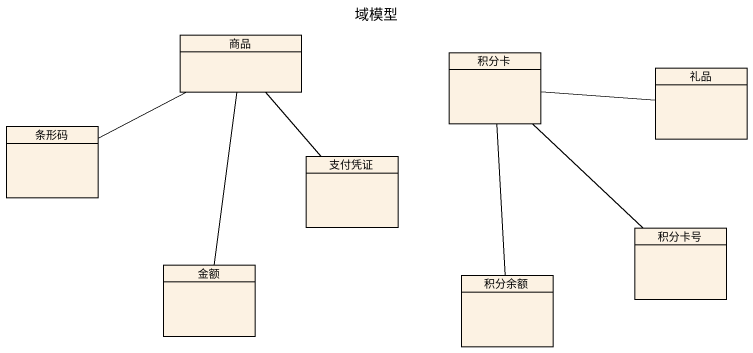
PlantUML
@startuml
title 域模型
hide circle
hide empty members
class 商品
class 积分卡
class 礼品
class 条形码
class 支付凭证
class 积分卡号
class 金额
class 积分余额
商品 -left- 条形码
商品 -- 支付凭证
商品 -- 金额
积分卡 -- 积分卡号
积分卡 -- 积分余额
礼品 -left- 积分卡
@enduml
